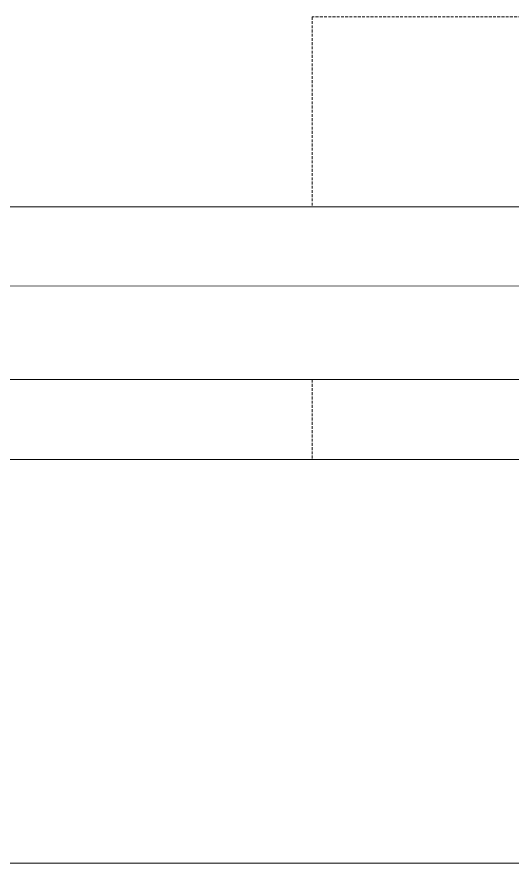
# Model space of a CAD drawing. Header units: millimetres. Extents: x -253 to 4295, y -442 to 2895.
# Drawn here: x 1256.7 to 1480, y 1041.9 to 1423.6 of the extents above; entities that cross this region are included whole.
import ezdxf

# ---------------------------------------------------------------- set-up
doc = ezdxf.new("R2010")
doc.units = ezdxf.units.MM
doc.linetypes.add('HIDDEN', pattern=[1.905, 1.27, -0.635])
doc.layers.add('ZANO_R', color=7, linetype='Continuous', lineweight=0)
doc.layers.add('ZANO_R_przerywana', color=7, linetype='HIDDEN', lineweight=0)

msp = doc.modelspace()

# ---------------------------------------------------------------- linework, layer by layer
at = {"layer": 'ZANO_R'}
for p, q in [((-45.17, 1338.03), (1734.83, 1338.03)), ((1744.83, 1301.96), (-55.17, 1303.1)), ((1734.83, 1260.02), (-45.17, 1260.02)), ((-45.17, 1223.97), (1734.83, 1223.97)), ((1736.42, 1041.93), (-46.75, 1041.93))]:
    msp.add_line(p, q, dxfattribs=at)
at = {"layer": 'ZANO_R_przerywana'}
for p, q in [((1689.83, 1423.64), (1389.83, 1423.64)), ((1389.83, 1423.64), (1389.83, 1338.03)), ((1389.83, 1260.02), (1389.83, 1223.97))]:
    msp.add_line(p, q, dxfattribs=at)

doc.saveas('drawing.dxf')
